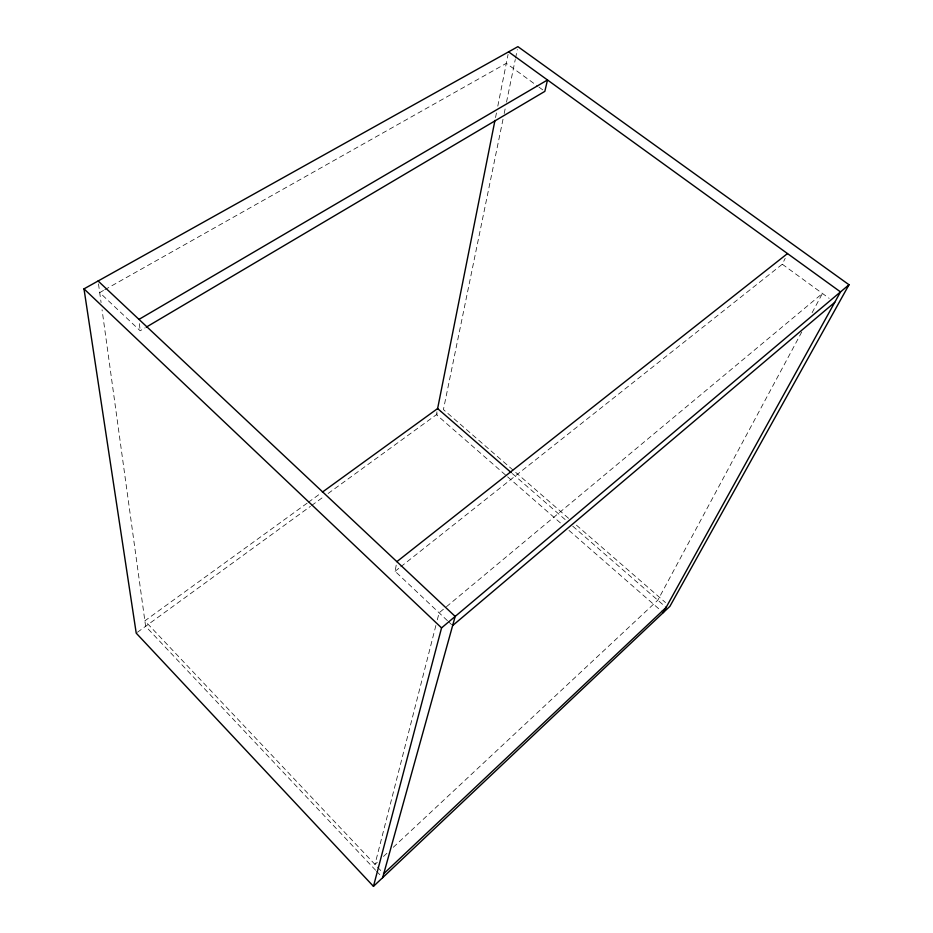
<?xml version="1.0" encoding="UTF-8"?>
<svg xmlns="http://www.w3.org/2000/svg" width="933" height="933" viewBox="0 0 933 933"><rect width="100%" height="100%" fill="white"/><g stroke="black" fill="none" stroke-linecap="round" stroke-linejoin="round"><path stroke-width="0.7" stroke-dasharray="4.67 3.5" d="M447.432 620.678L395.079 571.276L396.362 564.395M436.982 411.815L436.411 414.672L506.537 475.888M495.528 117.558L496.659 111.843M497.802 106.129L508.088 54.394M503.015 119.237L443.42 409.575L568.757 518.48M504.182 113.546L505.348 107.843M506.514 102.152L515.284 59.455M515.576 58.033L517.325 49.496M435.886 625.472L374.961 864.413L378.157 861.439M437.32 619.85L439.116 612.818L443.583 609.097M400.782 566.751L782.309 264.237L785.189 258.313M801.774 331.95L657.812 600.211L393.038 847.526M812.107 312.707L822.44 293.452L444.703 608.164M383.475 856.471L387.72 852.494M395.079 571.276L399.651 567.649M137.396 632.294L310.432 506.362M311.61 505.499L323.389 496.927M328.101 493.499L441.087 411.278M307.12 503.19L144.86 620.83L383.743 873.708M308.287 502.339L321.22 492.962M103.505 290.443L99.703 292.589L140.16 330.76L145.163 327.798M104.764 289.731L506.316 63.339L537.828 86.279M538.994 87.131L544.837 91.376M782.309 264.237L829.134 298.327M576.442 525.162L665.497 602.543M512.322 473.579L566.144 520.427M572.734 526.165L666.115 607.43M507.634 476.845L561.316 523.716M568.99 530.411L662.115 611.71M448.446 621.635L451.595 624.597M375.637 870.256L145.618 626.311L102.059 309.768M376.64 871.317L380.641 875.551M98.501 283.877L101.079 302.584M139.425 323.658L140.16 330.76"/><path stroke-width="1.4" d="M437.542 408.957L494.957 120.415M373.457 886.35L441.566 627.886L849.007 284.752L517.908 46.65L83.993 288.868L136.218 633.145L373.457 886.35L669.894 606.357L849.007 284.752M382.647 877.673L455.176 616.421L98.105 280.996M663.211 612.666L840.505 291.912L508.602 51.851M383.743 873.708L666.115 607.43M452.633 625.577L834.708 302.385M396.875 561.643L787.499 253.566M322.398 492.111L437.624 408.561L511.226 472.623M146.423 327.051L544.837 91.376L547.496 79.981L138.982 319.389M83.993 288.868L441.566 627.886"/></g></svg>
